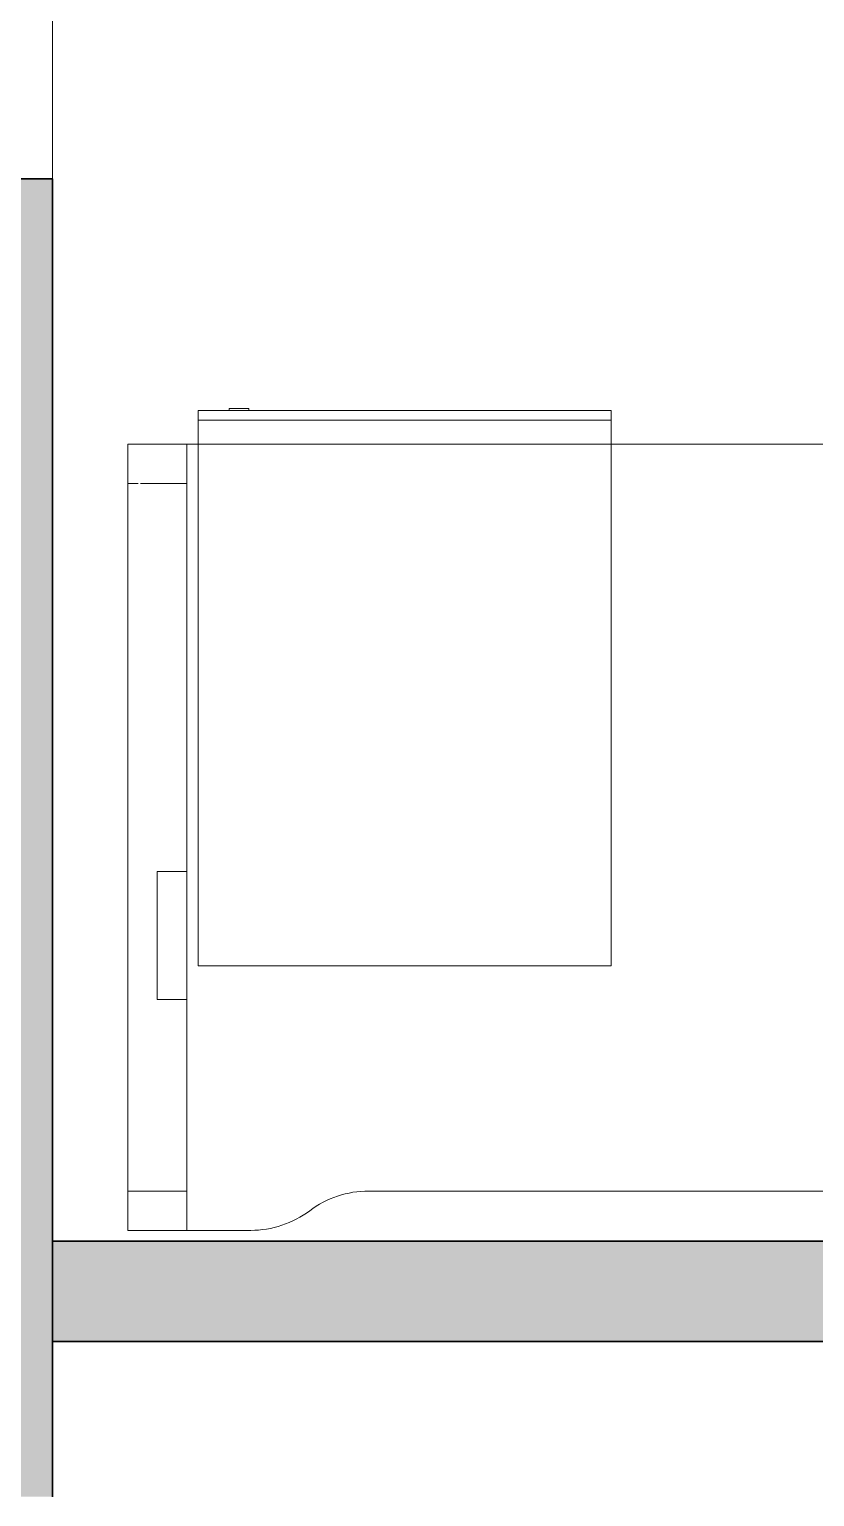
# Model space of a CAD drawing. Header units: millimetres. Extents: x 79795 to 317870, y -36033 to 97293.
# Drawn here: x 156839 to 157638, y 14949 to 16442 of the extents above; entities that cross this region are included whole.
import ezdxf

# ---------------------------------------------------------------- set-up
doc = ezdxf.new("R2010")
doc.units = ezdxf.units.MM
doc.header["$MEASUREMENT"] = 0
for name, color, linetype, lineweight in [('CSM-STL-XX-ZZ-M3-A-XXXX-00001_detached _19_04_21__rvt-1-Level 4$0$A-WALL-PATT', 7, 'CONTINUOUS', 9), ('CSM-STL-XX-ZZ-M3-A-XXXX-00001_detached _19_04_21__rvt-1-Level 4$0$I-WALL', 7, 'CONTINUOUS', 9), ('I-FURN', 8, 'CONTINUOUS', 9)]:
    doc.layers.add(name, color=color, linetype=linetype, lineweight=lineweight)

msp = doc.modelspace()

# ---------------------------------------------------------------- hatches: boundary and pattern name
at = {"layer": 'CSM-STL-XX-ZZ-M3-A-XXXX-00001_detached _19_04_21__rvt-1-Level 4$0$A-WALL-PATT'}
h = msp.add_hatch(color=256, dxfattribs=at)
h.paths.add_polyline_path([(156793.2, 9369.3), (156862.8, 9369.3), (156862.8, 13665.3), (156812, 13665.3), (156811.8, 13645.3), (156760.8, 13645.3), (156760.8, 9369.3)], flags=0)
h.paths.add_polyline_path([(156812, 14949.3), (156862.8, 14949.3), (156862.8, 16290.3), (156760.8, 16290.3), (156760.8, 14969.3), (156811.8, 14969.3)], flags=0)
msp.add_hatch(color=256, dxfattribs=at).paths.add_polyline_path([(161250.8, 15107.3), (161250.8, 15209.3), (160417.7, 15209.3), (160417.7, 15195.3), (158817.7, 15195.3), (158817.7, 15209.3), (156862.8, 15209.3), (156862.8, 15107.3), (160417.7, 15107.3)], flags=0)

# ---------------------------------------------------------------- linework, layer by layer
at = {"layer": 'CSM-STL-XX-ZZ-M3-A-XXXX-00001_detached _19_04_21__rvt-1-Level 4$0$I-WALL'}
msp.add_line((156862.8, 17490.3), (156862.8, 16290.3), dxfattribs=at)
at = {"layer": 'CSM-STL-XX-ZZ-M3-A-XXXX-00001_detached _19_04_21__rvt-1-Level 4$0$I-WALL', "lineweight": 30}
for p, q in [((156862.8, 16290.3), (156760.8, 16290.3)), ((156862.8, 14949.3), (156862.8, 16290.3)), ((158817.7, 15209.3), (156862.8, 15209.3)), ((156862.8, 15209.3), (156862.8, 15107.3)), ((156862.8, 15107.3), (161250.8, 15107.3))]:
    msp.add_line(p, q, dxfattribs=at)
at = {"layer": 'I-FURN'}
for p, q in [((157430.8, 16054.6), (157010.8, 16054.6)), ((157010.8, 16054.6), (157010.8, 16044.6)), ((157042.4, 16056.6), (157042.4, 16054.6)), ((157062.4, 16056.6), (157042.4, 16056.6)), ((157042.4, 16056.6), (157062.4, 16056.6)), ((157062.4, 16054.6), (157062.4, 16056.6)), ((157430.8, 16044.6), (157430.8, 16054.6)), ((157010.8, 16044.6), (157430.8, 16044.6)), ((157430.8, 16044.6), (157010.8, 16044.6)), ((157010.8, 16044.6), (157010.8, 16020.3)), ((157430.8, 16020.3), (157430.8, 16044.6)), ((156939.2, 15220.3), (156939.2, 16020.3)), ((156939.2, 16020.3), (156939.2, 15980.3)), ((156939.2, 16020.3), (156999.2, 16020.3)), ((156999.2, 16020.3), (156939.2, 16020.3)), ((158539.2, 16020.3), (156939.2, 16020.3)), ((156939.2, 16020.3), (156939.2, 15220.3)), ((156939.2, 15220.3), (156939.2, 16020.3)), ((156939.2, 16020.3), (158539.2, 16020.3)), ((156999.2, 16020.3), (156999.2, 15585.3)), ((156999.2, 15980.3), (156999.2, 16020.3)), ((157010.8, 16020.3), (157010.8, 15489.6)), ((157430.8, 15489.6), (157430.8, 16020.3)), ((156939.2, 15980.3), (156939.2, 15260.3)), ((156949.8, 15980.3), (156939.2, 15980.3)), ((156949.8, 15980.3), (156939.2, 15980.3)), ((156999.2, 15980.3), (156952.1, 15980.3)), ((156999.2, 15980.3), (156952.1, 15980.3)), ((156999.2, 15260.3), (156999.2, 15980.3)), ((156969.2, 15455.3), (156969.2, 15585.3)), ((156969.2, 15585.3), (156999.2, 15585.3)), ((156969.2, 15585.3), (156969.2, 15455.3)), ((156999.2, 15585.3), (156969.2, 15585.3)), ((156999.2, 15585.3), (156999.2, 15455.3)), ((157010.8, 15489.6), (157430.8, 15489.6)), ((156999.2, 15455.3), (156969.2, 15455.3)), ((156999.2, 15455.3), (156969.2, 15455.3)), ((156999.2, 15455.3), (156999.2, 15220.3)), ((156939.2, 15260.3), (156939.2, 15220.3)), ((156999.2, 15260.3), (156939.2, 15260.3)), ((156999.2, 15260.3), (156939.2, 15260.3)), ((156999.2, 15220.3), (156999.2, 15260.3)), ((157184.2, 15260.3), (158016.6, 15260.3)), ((158016.6, 15260.3), (157184.2, 15260.3)), ((156999.2, 15220.3), (156939.2, 15220.3)), ((156999.2, 15220.3), (156939.2, 15220.3)), ((156939.2, 15220.3), (157064.2, 15220.3)), ((157064.2, 15220.3), (156939.2, 15220.3))]:
    msp.add_line(p, q, dxfattribs=at)
for centre, start, end in [((157184.2, 15160.3), 90, 126.8699), ((157184.2, 15160.3), 90, 126.8699), ((157064.2, 15320.3), 270, 306.8699), ((157064.2, 15320.3), 270, 306.8699)]:
    msp.add_arc(centre, 100, start, end, dxfattribs=at)

doc.saveas('drawing.dxf')
